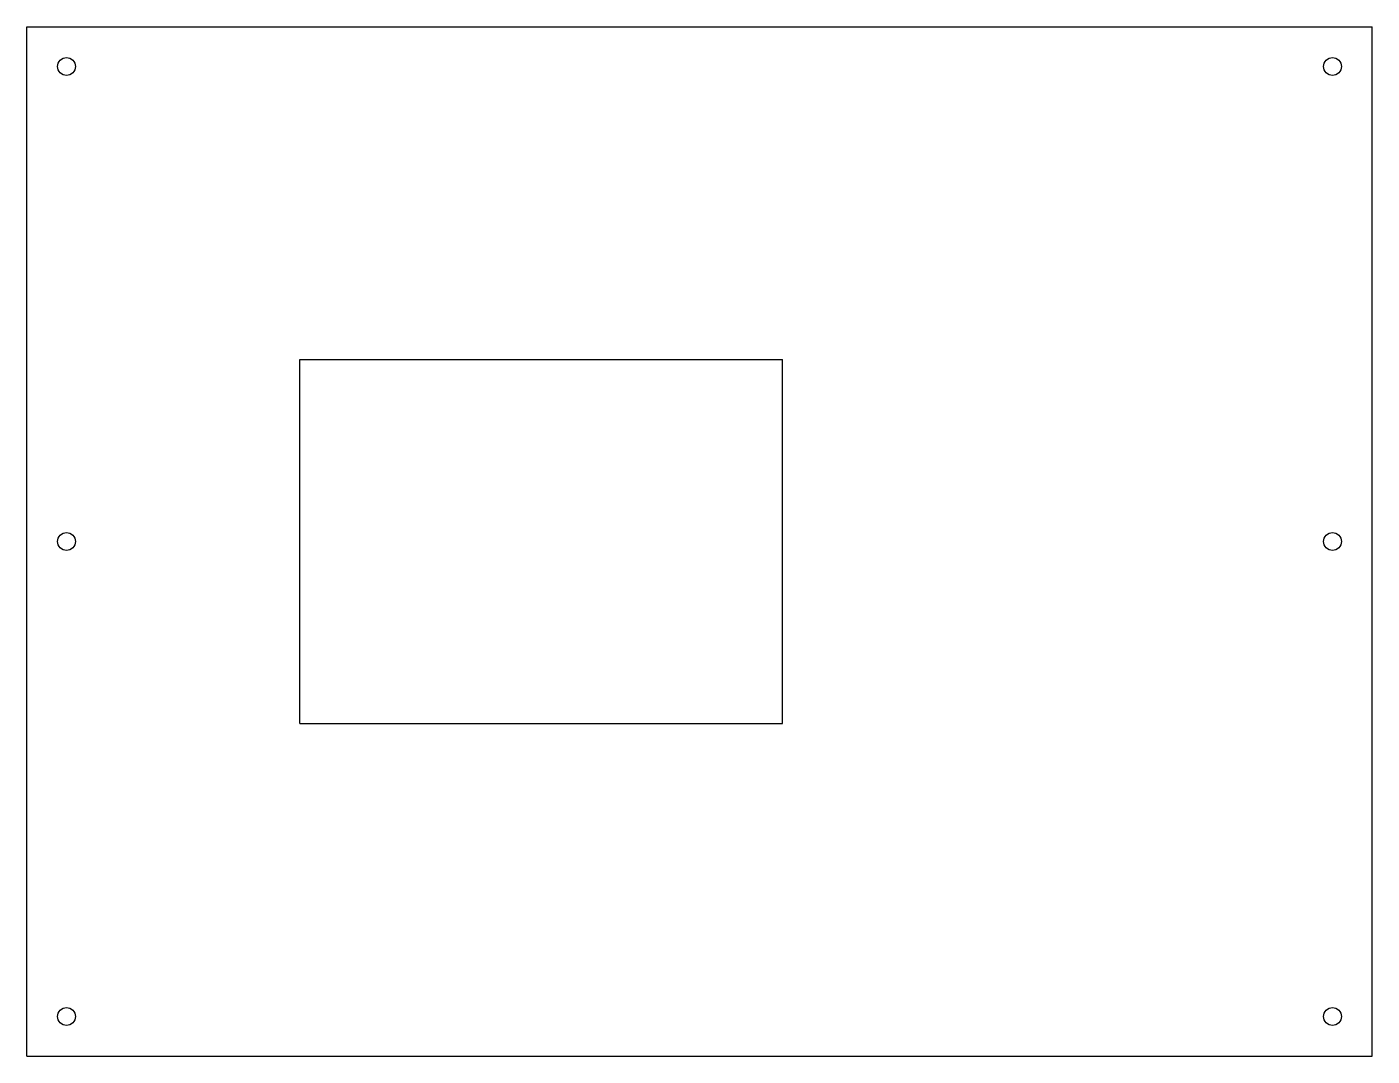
# Model space of a CAD drawing. Header units: millimetres. Extents: x 0 to 340, y 0 to 260.
import ezdxf

# ---------------------------------------------------------------- set-up
doc = ezdxf.new("R2010")
doc.units = ezdxf.units.MM
doc.layers.add('Part', color=7, linetype='CONTINUOUS')

msp = doc.modelspace()

# ---------------------------------------------------------------- linework, layer by layer
at = {"layer": 'Part'}
for p, q in [((0, 0, 3), (0, 260, 3)), ((0, 260), (0, 260, 3)), ((0, 0), (0, 260)), ((0, 0, 3), (0, 260, 3)), ((0, 260, 3), (340, 260, 3)), ((0, 260), (340, 260)), ((0, 260, 3), (340, 260, 3)), ((0, 260), (0, 260, 3)), ((0, 0), (0, 260)), ((0, 260), (340, 260)), ((340, 0, 3), (340, 260, 3)), ((340, 260), (340, 260, 3)), ((340, 0), (340, 260)), ((340, 0, 3), (340, 260, 3)), ((340, 260), (340, 260, 3)), ((340, 0), (340, 260)), ((12.25, 250), (12.25, 250, 3)), ((12.25, 250), (12.25, 250, 3)), ((332.25, 250), (332.25, 250, 3)), ((332.25, 250), (332.25, 250, 3)), ((69, 176, 3), (191, 176, 3)), ((69, 84, 3), (69, 176, 3)), ((69, 176), (191, 176)), ((69, 84), (69, 176)), ((69, 176), (191, 176)), ((69, 176, 3), (191, 176, 3)), ((69, 176), (69, 176, 3)), ((69, 84, 3), (69, 176, 3)), ((69, 176), (69, 176, 3)), ((69, 84), (69, 176)), ((191, 84, 3), (191, 176, 3)), ((191, 84), (191, 176)), ((191, 84, 3), (191, 176, 3)), ((191, 176), (191, 176, 3)), ((191, 84), (191, 176)), ((191, 176), (191, 176, 3)), ((12.25, 130), (12.25, 130, 3)), ((12.25, 130), (12.25, 130, 3)), ((332.25, 130), (332.25, 130, 3)), ((332.25, 130), (332.25, 130, 3)), ((69, 84, 3), (191, 84, 3)), ((69, 84), (191, 84)), ((69, 84), (191, 84)), ((69, 84, 3), (191, 84, 3)), ((69, 84), (69, 84, 3)), ((69, 84), (69, 84, 3)), ((191, 84), (191, 84, 3)), ((191, 84), (191, 84, 3)), ((12.25, 10), (12.25, 10, 3)), ((12.25, 10), (12.25, 10, 3)), ((332.25, 10), (332.25, 10, 3)), ((332.25, 10), (332.25, 10, 3)), ((0, 0), (0, 0, 3)), ((0, 0), (340, 0)), ((0, 0, 3), (340, 0, 3)), ((0, 0), (0, 0, 3)), ((0, 0, 3), (340, 0, 3)), ((0, 0), (340, 0)), ((340, 0), (340, 0, 3)), ((340, 0), (340, 0, 3))]:
    msp.add_line(p, q, dxfattribs=at)
for centre in [(10, 250, 3), (10, 250), (10, 250, 3), (10, 250), (330, 250, 3), (330, 250), (330, 250, 3), (330, 250), (10, 130, 3), (10, 130), (10, 130, 3), (10, 130), (330, 130, 3), (330, 130), (330, 130, 3), (330, 130), (10, 10, 3), (10, 10), (10, 10, 3), (10, 10), (330, 10, 3), (330, 10), (330, 10, 3), (330, 10)]:
    msp.add_circle(centre, 2.25, dxfattribs=at)

doc.saveas('drawing.dxf')
